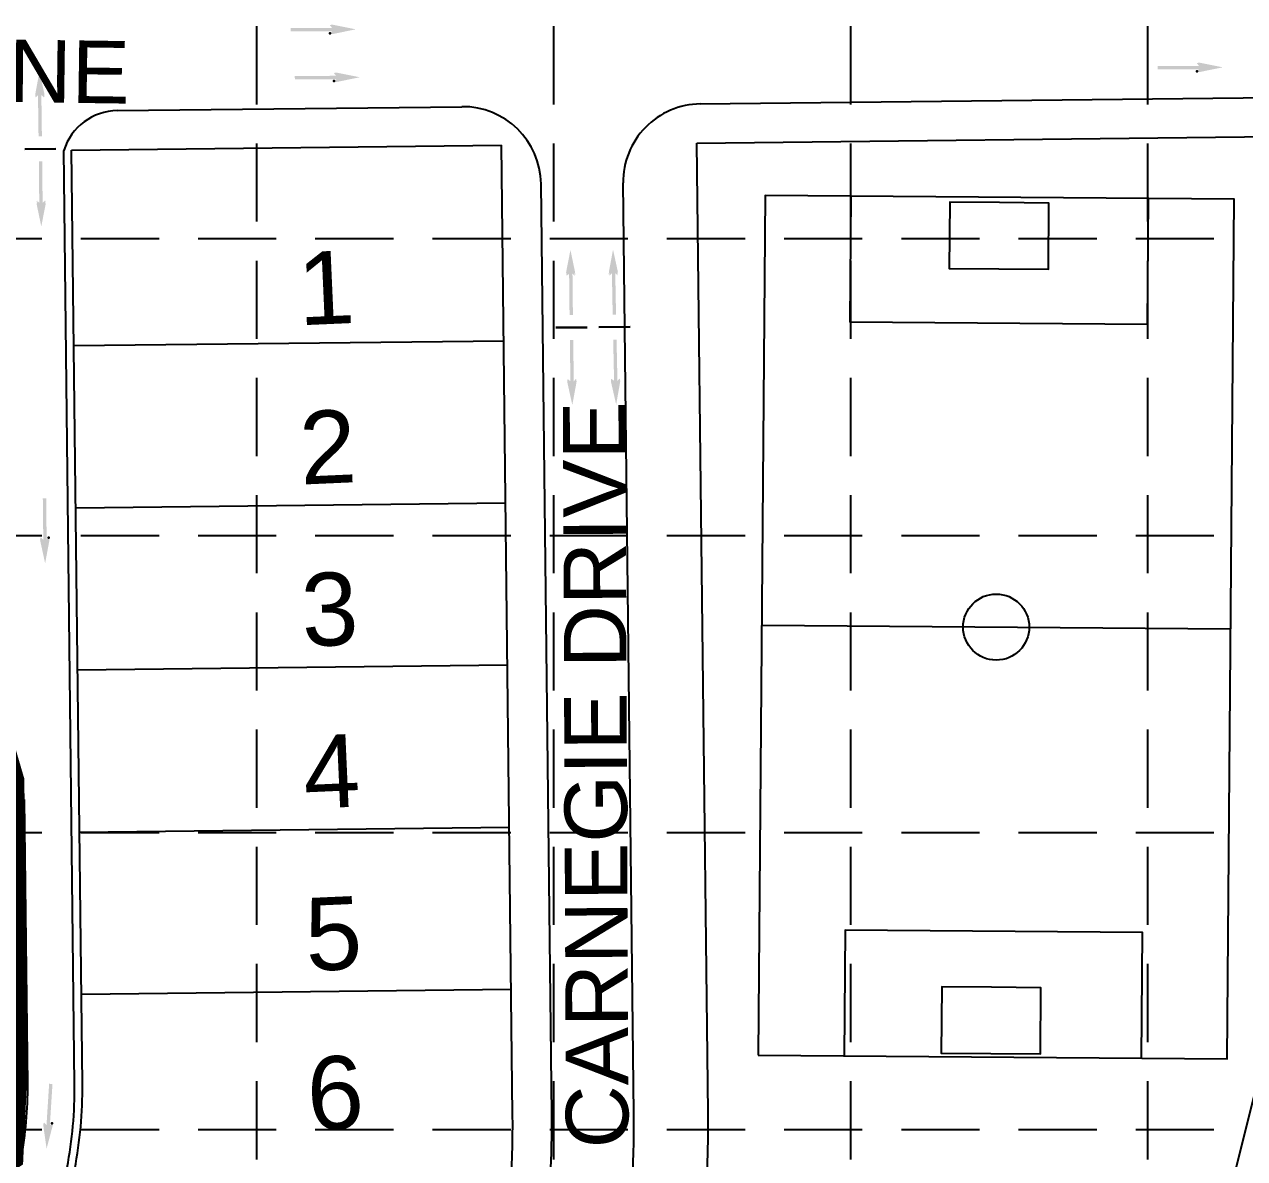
# Model space of a CAD drawing. Header units: feet. Extents: x 6037 to 11520, y 4436 to 7866.
# Drawn here: x 8540.5 to 8891.8, y 6741.5 to 7068.1 of the extents above; entities that cross this region are included whole.
import ezdxf
from ezdxf.enums import TextEntityAlignment as Align

# ---------------------------------------------------------------- set-up
doc = ezdxf.new("R2010")
doc.units = ezdxf.units.FT
doc.header["$LTSCALE"] = 0.4
doc.header["$MEASUREMENT"] = 0
doc.linetypes.add('DASHED2', pattern=[0.375, 0.25, -0.125])
doc.linetypes.add('HIDDEN', pattern=[0.375, 0.25, -0.125])
for name, color, linetype in [('1 EROSION BLANKET', 84, 'Continuous'), ('1 LOT NUMBER', 7, 'Continuous'), ('1 STREET NAMES', 7, 'Continuous'), ('grid', 254, 'HIDDEN'), ('LOTLINE', 7, 'Continuous'), ('PAVING', 7, 'Continuous'), ('ROW', 7, 'Continuous')]:
    doc.layers.add(name, color=color, linetype=linetype)
doc.styles.get("Standard").update_dxf_attribs({"font": 'ARIAL.TTF'})

msp = doc.modelspace()

# ---------------------------------------------------------------- hatches: boundary and pattern name
at = {"layer": 'PAVING', "linetype": 'Continuous', "lineweight": 30}
h = msp.add_hatch(color=256, dxfattribs=at)
edge = h.paths.add_edge_path()
edge.add_line((8628.468867004838, 7067.742468560391), (8629.089020368714, 7067.061622286441))
edge.add_line((8629.08902036871, 7067.061622286439), (8617.179973004266, 7066.998547696486))
edge.add_line((8617.179973004266, 7066.998547696487), (8617.189537180499, 7066.030900013959))
edge.add_line((8617.1895371805, 7066.030900013959), (8629.094190548492, 7066.094005048302))
edge.add_line((8629.09419054849, 7066.094005048304), (8628.49405577842, 7065.52822726))
edge.add_line((8628.494055778421, 7065.528227259998), (8628.493067247748, 7065.526395117753))
edge.add_ellipse((8629.095335813105, 7065.47638711018), major_axis=(-0.6301111780721409, -0.003325233375437618), ratio=0.2857142857142858, start_angle=342.8173277777778, end_angle=484.7269333333335)
edge.add_line((8629.455069520796, 7065.33031753304), (8629.453762705578, 7065.330759706644))
edge.add_line((8629.453762705583, 7065.330759706643), (8635.896690183374, 7066.643177049231))
edge.add_line((8635.896690183368, 7066.643177049231), (8629.444542994865, 7067.93676721908))
edge.add_line((8629.444542994868, 7067.936767219078), (8629.44590744391, 7067.937648635466))
edge.add_ellipse((8629.077808170912, 7067.78974275082), major_axis=(-0.6301111780721409, -0.003325233375437618), ratio=0.2857142857142856, start_angle=234.1684722222222, end_angle=374.4967194444445)
edge.add_line((8628.46799631352, 7067.741457011945), (8628.468867004836, 7067.742468560389))
edge.add_line((8628.468867004838, 7067.742468560391), (8628.468867004838, 7067.742468560391))
h = msp.add_hatch(color=256, dxfattribs=at)
edge = h.paths.add_edge_path()
edge.add_line((8878.089170533663, 7056.805255397172), (8878.70932389754, 7056.124409123222))
edge.add_line((8878.709323897541, 7056.124409123222), (8866.800276533097, 7056.061334533269))
edge.add_line((8866.800276533097, 7056.061334533269), (8866.80984070933, 7055.093686850742))
edge.add_line((8866.809840709331, 7055.09368685074), (8878.714494077323, 7055.156791885083))
edge.add_line((8878.714494077321, 7055.156791885083), (8878.11435930725, 7054.591014096779))
edge.add_line((8878.114359307252, 7054.591014096781), (8878.113370776578, 7054.589181954536))
edge.add_ellipse((8878.715639341934, 7054.539173946961), major_axis=(-0.6301111780721409, -0.003325233375437618), ratio=0.2857142857142858, start_angle=342.8173277777778, end_angle=484.7269333333335)
edge.add_line((8879.075373049627, 7054.393104369821), (8879.074066234409, 7054.393546543425))
edge.add_line((8879.074066234409, 7054.393546543424), (8885.5169937122, 7055.705963886012))
edge.add_line((8885.5169937122, 7055.70596388601), (8879.064846523695, 7056.999554055859))
edge.add_line((8879.064846523697, 7056.999554055859), (8879.066210972738, 7057.000435472247))
edge.add_ellipse((8878.698111699743, 7056.852529587602), major_axis=(-0.6301111780721409, -0.003325233375437618), ratio=0.2857142857142856, start_angle=234.1684722222222, end_angle=374.4967194444445)
edge.add_line((8878.088299842351, 7056.804243848728), (8878.089170533667, 7056.805255397172))
edge.add_line((8878.089170533663, 7056.805255397172), (8878.089170533663, 7056.805255397172))
h = msp.add_hatch(color=256, dxfattribs=at)
edge = h.paths.add_edge_path()
edge.add_line((8543.841419483311, 7047.091210527433), (8544.396947446381, 7047.705357042298))
edge.add_line((8544.396947446381, 7047.705357042298), (8544.554366978007, 7035.797226385198))
edge.add_line((8544.554366978007, 7035.797226385199), (8545.52193989993, 7035.808476726192))
edge.add_line((8545.52193989993, 7035.80847672619), (8545.364515384263, 7047.716719794273))
edge.add_line((8545.364515384263, 7047.716719794273), (8546.055799796686, 7047.108183331114))
edge.add_line((8546.055799796688, 7047.108183331115), (8546.057674793157, 7047.10639655255))
edge.add_ellipse((8546.094647032987, 7047.716998769609), major_axis=(0.008356864535034075, -0.6300645337769835), ratio=0.2857142857142854, start_angle=345.5032805555555, end_angle=485.8315277777779)
edge.add_line((8546.23570336742, 7048.087776784072), (8546.233382734568, 7048.087057110574))
edge.add_line((8546.233382734566, 7048.087057110573), (8544.821220880689, 7054.516213696682))
edge.add_line((8544.821220880687, 7054.516213696681), (8543.627709214192, 7048.047441577845))
edge.add_line((8543.627709214194, 7048.047441577844), (8543.62865050508, 7048.04860029534))
edge.add_ellipse((8543.781364022294, 7047.691636370724), major_axis=(0.008356864535034075, -0.6300645337769835), ratio=0.2857142857142857, start_angle=235.2730666666667, end_angle=377.1826722222223)
edge.add_line((8543.842528792413, 7047.090398400755), (8543.841419483311, 7047.091210527433))
edge.add_line((8543.841419483311, 7047.091210527433), (8543.841419483311, 7047.091210527433))
edge.add_line((8543.841419483311, 7047.091210527433), (8543.841419483311, 7047.091210527433))
h = msp.add_hatch(color=256, dxfattribs=at)
edge = h.paths.add_edge_path()
edge.add_line((8629.631164520906, 7053.944888381468), (8630.251317884782, 7053.264042107518))
edge.add_line((8630.251317884778, 7053.264042107518), (8618.342270520334, 7053.200967517564))
edge.add_line((8618.34227052034, 7053.200967517565), (8618.351834696572, 7052.233319835037))
edge.add_line((8618.35183469657, 7052.233319835035), (8630.256488064562, 7052.296424869379))
edge.add_line((8630.256488064564, 7052.296424869379), (8629.656353294493, 7051.730647081074))
edge.add_line((8629.656353294491, 7051.730647081074), (8629.655364763817, 7051.72881493883))
edge.add_ellipse((8630.257633329173, 7051.678806931257), major_axis=(-0.6301111780721409, -0.003325233375437618), ratio=0.2857142857142858, start_angle=342.8173277777778, end_angle=484.7269333333335)
edge.add_line((8630.61736703687, 7051.532737354117), (8630.616060221651, 7051.533179527721))
edge.add_line((8630.616060221651, 7051.53317952772), (8637.058987699442, 7052.845596870307))
edge.add_line((8637.058987699442, 7052.845596870306), (8630.606840510938, 7054.139187040155))
edge.add_line((8630.606840510936, 7054.139187040155), (8630.608204959977, 7054.140068456542))
edge.add_ellipse((8630.240105686986, 7053.992162571896), major_axis=(-0.6301111780721409, -0.003325233375437618), ratio=0.2857142857142856, start_angle=234.1684722222222, end_angle=374.4967194444445)
edge.add_line((8629.63029382959, 7053.943876833024), (8629.631164520906, 7053.944888381468))
edge.add_line((8629.631164520906, 7053.944888381468), (8629.631164520906, 7053.944888381468))
h = msp.add_hatch(color=256, dxfattribs=at)
edge = h.paths.add_edge_path()
edge.add_line((8544.19056273285, 7017.288504414581), (8544.76020735097, 7016.68752740303))
edge.add_line((8544.76020735097, 7016.68752740303), (8544.638799206514, 7028.596353665195))
edge.add_line((8544.63879920651, 7028.596353665194), (8545.606372128434, 7028.607604006185))
edge.add_line((8545.606372128434, 7028.607604006185), (8545.727882715795, 7016.699007550029))
edge.add_line((8545.727882715795, 7016.699007550029), (8546.404707654676, 7017.323487895885))
edge.add_line((8546.404707654674, 7017.323487895885), (8546.406524650769, 7017.325379121467))
edge.add_ellipse((8546.457789726814, 7016.715810498608), major_axis=(-0.006404302246327312, 0.6300874056995582), ratio=0.2857142857142857, start_angle=-125.83152777777792, end_angle=14.496719444444523, ccw=False)
edge.add_line((8546.607492603693, 7016.348438379164), (8546.60513907707, 7016.349210137916))
edge.add_line((8546.605139077072, 7016.349210137916), (8545.344019649148, 7009.888703645335))
edge.add_line((8545.34401964915, 7009.888703645336), (8543.999225181107, 7016.327717693796))
edge.add_line((8543.999225181105, 7016.327717693797), (8544.000237403501, 7016.326535361134))
edge.add_ellipse((8544.144547357739, 7016.68697855905), major_axis=(-0.006404302246327312, 0.6300874056995582), ratio=0.2857142857142859, start_angle=-17.182672222222322, end_angle=124.7269333333333, ccw=False)
edge.add_line((8544.1916117157, 7017.289484303292), (8544.19056273285, 7017.28850441458))
edge.add_line((8544.19056273285, 7017.288504414581), (8544.19056273285, 7017.288504414581))
edge.add_line((8544.19056273285, 7017.288504414581), (8544.19056273285, 7017.288504414581))
h = msp.add_hatch(color=256, dxfattribs=at)
edge = h.paths.add_edge_path()
edge.add_line((8698.859073602045, 6995.712543302789), (8698.289214130034, 6996.313285524291))
edge.add_line((8698.289214130036, 6996.313285524289), (8698.415001318828, 6984.404766050685))
edge.add_line((8698.415001318828, 6984.404766050685), (8697.447218527057, 6984.39316850866))
edge.add_line((8697.447218527057, 6984.393168508661), (8697.321656160235, 6996.301697950346))
edge.add_line((8697.321656160233, 6996.301697950347), (8696.644958584457, 6995.67688535558))
edge.add_line((8696.644958584458, 6995.676885355579), (8696.643154535017, 6995.67510173924))
edge.add_ellipse((8696.591674318368, 6996.284652230413), major_axis=(0.006626687638872466, -0.6300851060923438), ratio=0.2857142857142856, start_angle=-125.83152777777792, end_angle=14.496719444444523, ccw=False)
edge.add_line((8696.4418417889, 6996.65197149019), (8696.444297356054, 6996.651265556452))
edge.add_line((8696.444297356053, 6996.651265556451), (8697.703148628136, 7003.112122012158))
edge.add_line((8697.70314862814, 7003.112122012157), (8699.050058968713, 6996.673652304401))
edge.add_line((8699.05005896871, 6996.673652304401), (8699.04908909641, 6996.674794702462))
edge.add_ellipse((8698.90490636755, 6996.31430059361), major_axis=(0.006626687638872466, -0.6300851060923438), ratio=0.2857142857142857, start_angle=-17.182672222222322, end_angle=124.7269333333333, ccw=False)
edge.add_line((8698.85805466352, 6995.7117782758), (8698.859073602041, 6995.71254330279))
edge.add_line((8698.859073602045, 6995.712543302789), (8698.859073602045, 6995.712543302789))
edge.add_line((8698.859073602045, 6995.712543302789), (8698.859073602045, 6995.712543302789))
h = msp.add_hatch(color=256, dxfattribs=at)
edge = h.paths.add_edge_path()
edge.add_line((8711.184640109188, 6995.831366558797), (8710.609916520481, 6996.427500470107))
edge.add_line((8710.609916520483, 6996.427500470108), (8710.832731562441, 6984.520354553769))
edge.add_line((8710.832731562441, 6984.520354553769), (8709.865185242517, 6984.500883258832))
edge.add_line((8709.865185242517, 6984.500883258832), (8709.642482611545, 6996.408034159211))
edge.add_line((8709.642482611544, 6996.408034159211), (8708.970877878177, 6995.77759050702))
edge.add_line((8708.970877878179, 6995.777590507018), (8708.969023045376, 6995.77578576157))
edge.add_ellipse((8708.912575983733, 6996.384896378147), major_axis=(0.01176240404995923, -0.6300101584573313), ratio=0.2857142857142855, start_angle=-125.83152777777792, end_angle=14.496719444444523, ccw=False)
edge.add_line((8708.759754346835, 6996.750982123275), (8708.762290294362, 6996.750380320197))
edge.add_line((8708.762290294359, 6996.750380320198), (8709.968434625467, 7003.221289389375))
edge.add_line((8709.96843462547, 7003.221289389376), (8711.367789373322, 6996.793930237363))
edge.add_line((8711.36778937332, 6996.793930237362), (8711.36672900299, 6996.795056661184))
edge.add_ellipse((8711.225489516137, 6996.433399269208), major_axis=(0.01176240404995923, -0.6300101584573313), ratio=0.2857142857142856, start_angle=-17.182672222222322, end_angle=124.7269333333333, ccw=False)
edge.add_line((8711.183550635926, 6995.830515071406), (8711.184640109192, 6995.831366558798))
edge.add_line((8711.184640109188, 6995.831366558797), (8711.184640109188, 6995.831366558797))
edge.add_line((8711.184640109188, 6995.831366558797), (8711.184640109188, 6995.831366558797))
h = msp.add_hatch(color=256, dxfattribs=at)
edge = h.paths.add_edge_path()
edge.add_line((8699.218681041164, 6965.910075883726), (8698.663505263166, 6965.295607088032))
edge.add_line((8698.663505263165, 6965.295607088033), (8698.501911573014, 6977.203890568589))
edge.add_line((8698.501911573016, 6977.203890568587), (8697.534128781244, 6977.192293026561))
edge.add_line((8697.534128781244, 6977.192293026563), (8697.695947293363, 6965.284019514088))
edge.add_line((8697.695947293365, 6965.284019514087), (8697.004335616073, 6965.892316203158))
edge.add_line((8697.004335616075, 6965.892316203157), (8697.0025151395, 6965.894209284345))
edge.add_ellipse((8696.965758410573, 6965.283594056177), major_axis=(-0.008579241733448106, 0.6300615450253588), ratio=0.2857142857142856, start_angle=345.5032805555555, end_angle=485.8315277777779)
edge.add_line((8696.824832948932, 6964.912766279771), (8696.827094895185, 6964.913344964836))
edge.add_line((8696.827094895185, 6964.913344964835), (8698.241480048539, 6958.484850114457))
edge.add_line((8698.241480048539, 6958.484850114459), (8699.43284095422, 6964.953864769476))
edge.add_line((8699.43284095422, 6964.953864769476), (8699.431871821998, 6964.952862890259))
edge.add_ellipse((8699.279032325894, 6965.309772893266), major_axis=(-0.008579241733448106, 0.6300615450253588), ratio=0.2857142857142856, start_angle=235.2730666666667, end_angle=377.1826722222223)
edge.add_line((8699.217655356044, 6965.910989238029), (8699.21868104117, 6965.910075883727))
edge.add_line((8699.218681041164, 6965.910075883726), (8699.218681041164, 6965.910075883726))
edge.add_line((8699.218681041164, 6965.910075883726), (8699.218681041164, 6965.910075883726))
h = msp.add_hatch(color=256, dxfattribs=at)
edge = h.paths.add_edge_path()
edge.add_line((8711.787139462062, 6966.032685217973), (8711.236996717987, 6965.413934296662))
edge.add_line((8711.236996717984, 6965.413934296661), (8710.978277715802, 6977.320502002959))
edge.add_line((8710.978277715802, 6977.32050200296), (8710.01073637992, 6977.300918297038))
edge.add_line((8710.010736379922, 6977.300918297039), (8710.269562809048, 6965.394467985765))
edge.add_line((8710.269562809044, 6965.394467985765), (8709.573029428513, 6965.99691485978))
edge.add_line((8709.573029428515, 6965.996914859781), (8709.5711203502, 6965.998811867481))
edge.add_ellipse((8709.53934207648, 6965.387917314129), major_axis=(-0.01371470122745281, 0.6299706825549141), ratio=0.2857142857142857, start_angle=345.5032805555555, end_angle=485.8315277777779)
edge.add_line((8709.401443980214, 6965.015953148467), (8709.403839664048, 6965.016723734555))
edge.add_line((8709.403839664046, 6965.016723734553), (8710.870536877534, 6958.599784099813))
edge.add_line((8710.870536877534, 6958.599784099815), (8712.00909338338, 6965.078509151312))
edge.add_line((8712.009093383378, 6965.078509151311), (8712.008069410202, 6965.077298811752))
edge.add_ellipse((8711.852325754278, 6965.432951135598), major_axis=(-0.01371470122745281, 0.6299706825549141), ratio=0.2857142857142858, start_angle=235.2730666666667, end_angle=377.1826722222223)
edge.add_line((8711.786050201341, 6966.033647212427), (8711.78713946206, 6966.032685217972))
edge.add_line((8711.787139462062, 6966.032685217973), (8711.787139462062, 6966.032685217973))
edge.add_line((8711.787139462062, 6966.032685217973), (8711.787139462062, 6966.032685217973))
at = {"layer": 'PAVING', "linetype": 'Continuous', "lineweight": 30, "extrusion": (0, 0, -1)}
h = msp.add_hatch(color=256, dxfattribs=at)
edge = h.paths.add_edge_path()
edge.add_line((-8545.228889933109, 6920.298618649656), (-8545.919990949375, 6919.689912763748))
edge.add_line((-8545.919990949378, 6919.68991276375), (-8545.785088607323, 6931.598240154454))
edge.add_line((-8545.78508860732, 6931.598240154453), (-8546.752826716905, 6931.604875112718))
edge.add_line((-8546.752826716905, 6931.604875112719), (-8546.887517221474, 6919.700827170002))
edge.add_line((-8546.887517221472, 6919.700827170002), (-8547.443282016542, 6920.310352043743))
edge.add_line((-8547.443282016542, 6920.310352043743), (-8547.445009869272, 6920.311197091866))
edge.add_ellipse((-8547.50502370396, 6919.709843168903), major_axis=(0.007150851090218104, 0.6300793541061207), ratio=0.2857142857142858, start_angle=342.8173277777778, end_angle=484.7269333333335)
edge.add_line((-8547.65705367654, 6919.352587603388), (-8547.65672258143, 6919.35394571719))
edge.add_line((-8547.656722581429, 6919.353945717192), (-8546.45170932367, 6912.890060565464))
edge.add_line((-8546.451709323672, 6912.890060565462), (-8545.051009346835, 6919.319844449125))
edge.add_line((-8545.051009346835, 6919.319844449125), (-8545.049930690038, 6919.3184013935))
edge.add_ellipse((-8545.191696462418, 6919.688908722259), major_axis=(0.007150851090218104, 0.6300793541061207), ratio=0.2857142857142856, start_angle=234.1684722222222, end_angle=374.4967194444445)
edge.add_line((-8545.229837378574, 6920.299439032139), (-8545.228889933109, 6920.298618649658))
edge.add_line((-8545.228889933109, 6920.298618649656), (-8545.228889933109, 6920.298618649656))
h = msp.add_hatch(color=256, dxfattribs=at)
edge = h.paths.add_edge_path()
edge.add_line((-8546.20266488782, 6751.800620953051), (-8546.845973828718, 6751.141650995788))
edge.add_line((-8546.845973828724, 6751.141650995788), (-8547.603921324115, 6763.026718434543))
edge.add_line((-8547.60392132411, 6763.026718434543), (-8548.569222695729, 6762.960751170092))
edge.add_line((-8548.569222695733, 6762.960751170092), (-8547.811888155513, 6751.08003050363))
edge.add_line((-8547.811888155511, 6751.08003050363), (-8548.411600076637, 6751.645976291495))
edge.add_line((-8548.41160007664, 6751.645976291495), (-8548.413384739608, 6751.646963479421))
edge.add_ellipse((-8548.428171289364, 6751.042803328933), major_axis=(-0.0400801805625165, 0.6288438824663629), ratio=0.2857142857142858, start_angle=342.8173277777778, end_angle=484.7269333333335)
edge.add_line((-8548.553005236676, 6750.67516069303), (-8548.552812630627, 6750.676596736156))
edge.add_line((-8548.552812630627, 6750.676596736156), (-8546.866789883383, 6744.321164914441))
edge.add_line((-8546.866789883381, 6744.321164914441), (-8545.951733499945, 6750.837849580789))
edge.add_line((-8545.951733499945, 6750.83784958079), (-8545.950649855173, 6750.836418560784))
edge.add_ellipse((-8546.119778671691, 6751.195262018977), major_axis=(-0.0400801805625165, 0.6288438824663629), ratio=0.2857142857142855, start_angle=234.1684722222222, end_angle=374.4967194444445)
edge.add_line((-8546.203558514177, 6751.801218167129), (-8546.20266488782, 6751.80062095305))
edge.add_line((-8546.20266488782, 6751.800620953051), (-8546.20266488782, 6751.800620953051))

# ---------------------------------------------------------------- linework, layer by layer
at = {"layer": '1 EROSION BLANKET', "const_width": 5.922179999999999}
msp.add_lwpolyline([(8397.11633310306, 6887.411366530369), (8455.646456676426, 6888.016494316022), (8494.97517850455, 6888.513897906676), (8508.914472966502, 6886.026864491441), (8519.368930986291, 6880.306688409499), (8529.325577217212, 6870.109841356761), (8534.40506003898, 6861.020495996295), (8537.50343732926, 6850.429794113269), (8538.50087374366, 6769.146274671951), (8537.204079848418, 6741.418415298853), (8528.904554453084, 6735.717365664062), (8521.383112235786, 6735.458223178808), (8498.322444587031, 6739.343713758649), (8438.255384388083, 6748.301292277864), (8398.830124283022, 6751.274242920004)], dxfattribs=at)
at = {"layer": 'grid', "color": 252, "linetype": 'DASHED2', "ltscale": 225}
for p, q in [((8607.275361387341, 7776.262776025897), (8607.275361387341, 4782.138120711477)), ((8692.810986387218, 7776.262776025897), (8692.810986387218, 4782.138120711477)), ((8778.346611387093, 7776.262776025897), (8778.346611387093, 4782.138120711477)), ((8863.88223638697, 7776.262776025897), (8863.88223638697, 4782.138120711477)), ((6126.742236390926, 7006.442151027009), (11429.95098638326, 7006.442151027009)), ((6126.742236390926, 6920.906526027133), (11429.95098638326, 6920.906526027133)), ((6126.742236390926, 6835.370901027256), (11429.95098638326, 6835.370901027256)), ((6126.742236390926, 6749.83527602738), (11429.95098638326, 6749.83527602738))]:
    msp.add_line(p, q, dxfattribs=at)
at = {"layer": 'LOTLINE'}
for p, q in [((8554.732360049882, 6975.56998937412), (8678.497720268977, 6976.994861655271)), ((8555.269925502318, 6928.87669438333), (8679.035285717984, 6930.30156666433)), ((8555.807490954754, 6882.18339939254), (8679.57285117042, 6883.608271673542)), ((8556.345056407192, 6835.490104401753), (8680.110416619427, 6836.914976682599)), ((8556.882621856194, 6788.796809410811), (8680.647982071863, 6790.221681691813))]:
    msp.add_line(p, q, dxfattribs=at)
at = {"layer": 'PAVING'}
for p, q in [((8567.213857338711, 7043.231010987693), (8666.469120820238, 7044.373706111173)), ((8735.10263875684, 7045.163862554951), (8932.473692371004, 7047.436134401431)), ((8554.929647949102, 6762.942038898012), (8551.834458869464, 7031.801023338247)), ((8692.315151063993, 6754.236928369575), (8689.230981273951, 7022.129981030257)), ((8715.9430834694, 6754.508949440709), (8712.858913679353, 7022.402002101391)), ((8752.77513996701, 6895.051228144504), (8887.796689640354, 6893.988471469331)), ((8541.428026662741, 6762.786595910467), (8540.482997702473, 6844.87244394687))]:
    msp.add_line(p, q, dxfattribs=at)
at = {"layer": 'PAVING', "linetype": 'Continuous', "lineweight": 30}
for p, q in [((8549.579014113446, 7032.232645059554), (8540.577223569597, 7032.172098381203)), ((8705.923549955894, 6980.842075797087), (8714.924434361983, 6980.978946771407)), ((8693.475995250417, 6980.766613510011), (8702.477646241134, 6980.830307695909))]:
    msp.add_line(p, q, dxfattribs=at)
at = {"layer": 'PAVING', "flags": 128}
for points in [[(8751.800992770673, 6771.281485721535), (8886.822542444017, 6770.218729046363), (8888.770836836691, 7017.758213892299), (8753.749287163344, 7018.820970567471), (8751.800992770673, 6771.281485721535)], [(8821.199658268328, 7016.736929288649), (8806.921049737923, 7016.84936011587), (8806.77128852691, 6997.81129699471), (8835.32827578171, 6997.586537783167), (8835.478149403707, 7016.624605888368)], [(8818.892643401474, 6790.797528365538), (8804.614034871072, 6790.90995919276), (8804.464273660056, 6771.871896071599), (8833.021260914857, 6771.647136860054), (8833.171134536853, 6790.685204965257)]]:
    msp.add_lwpolyline(points, close=True, dxfattribs=at)
for points in [[(8778.424524912327, 7018.626728555177), (8778.13982453827, 6982.461948135357), (8863.81101112463, 6981.787680468809), (8864.09559908771, 7017.952455904589)], [(8862.147304695036, 6770.412971058655), (8862.432005069097, 6806.577751478476), (8776.760818482731, 6807.252019145024), (8776.476230519656, 6771.087243709243)]]:
    msp.add_lwpolyline(points, dxfattribs=at)
at = {"layer": 'PAVING'}
msp.add_circle((8820.28591732012, 6894.519856191462), 9.519312131999763, dxfattribs=at)
for centre, radius, start, end in [((8666.728188507961, 7021.870913343317), 22.50428399999944, 0.6595994334099775, 90.65959943340995), ((8735.361706445372, 7022.661069790147), 22.50428399999944, 90.65959943340995, 180.65959943341), ((8567.401681412937, 7026.916486229617), 16.31560589999959, 90.65959833965688, 162.5795844507611), ((8435.664900659296, 6761.568977779889), 105.7701347999973, 349.0646882109765, 0.6595994334099775), ((8435.664900659296, 6761.568977779889), 119.272705199997, 349.0393206585193, 0.6595994334099775), ((8427.907336059798, 6751.19288304038), 264.4253369999934, 352.9622040830686, 0.6595994333109936), ((8427.907336059798, 6751.19288304038), 288.0548351999928, 351.6418836638052, 0.6595994333109936)]:
    msp.add_arc(centre, radius, start, end, dxfattribs=at)
at = {"layer": 'PAVING', "linetype": 'Continuous', "lineweight": 30}
for p in [(8628.49405577844, 7065.528227260011), (8629.656353294511, 7051.730647081089), (8878.11435930727, 7054.591014096792)]:
    msp.add_point(p, dxfattribs=at)
at = {"layer": 'PAVING', "linetype": 'Continuous', "lineweight": 30, "extrusion": (0, 0, -1)}
for p in [(8547.443282016548, 6920.310352043741), (8548.411600076657, 6751.645976291505)]:
    msp.add_point(p, dxfattribs=at)
at = {"layer": 'ROW'}
for p, q in [((8734.10703296448, 7033.899512787528), (8932.559222234913, 7036.184231413368)), ((8737.320736598624, 6754.75506374237), (8734.10703296448, 7033.899512787528)), ((8554.084707131713, 7031.826971476203), (8677.85005104881, 7033.25184357079)), ((8557.18001304765, 6762.967928260703), (8554.084706572983, 7031.827020127881)), ((8681.06375468295, 6754.107394525633), (8677.85005104881, 7033.25184357079)), ((8923.380886729661, 6875.856323513995), (8885.859859920733, 6724.91084083535))]:
    msp.add_line(p, q, dxfattribs=at)
for centre, radius, start, end in [((8435.664900659296, 6761.568977779889), 121.5231335999969, 349.0393206585193, 0.6595994334099775), ((8427.907336059798, 6751.19288304038), 253.1731949999936, 349.9896637415018, 0.6595994333109936), ((8427.907336059798, 6751.19288304038), 309.4339049999922, 349.5616437793355, 0.6595994334099775)]:
    msp.add_arc(centre, radius, start, end, dxfattribs=at)

# ---------------------------------------------------------------- texts
at = {"layer": '1 LOT NUMBER', "color": 7}
for s, p in [('1', (8619.14593113014, 6991.88957294275)), ('2', (8619.673800532299, 6946.040118263555)), ('3', (8620.211377199452, 6899.346804775152)), ('4', (8620.748953866603, 6852.653491286746)), ('5', (8621.286530533756, 6805.960177798343)), ('6', (8621.81439993591, 6760.110723119148))]:
    msp.add_text(s, height=21, rotation=2.538698339650963, dxfattribs=at).set_placement(p, align=Align.MIDDLE_LEFT)
at = {"layer": '1 STREET NAMES', "color": 7}
for s, rotation, p in [('APPALACHIAN LANE', 359.2006094507689, (8322.15654789433, 7057.713826618732)), ('CARNEGIE DRIVE', 90.24394165137447, (8705.42520326574, 6744.409818347302))]:
    msp.add_text(s, height=18, rotation=rotation, dxfattribs=at).set_placement(p, align=Align.MIDDLE_LEFT)

doc.saveas('drawing.dxf')
